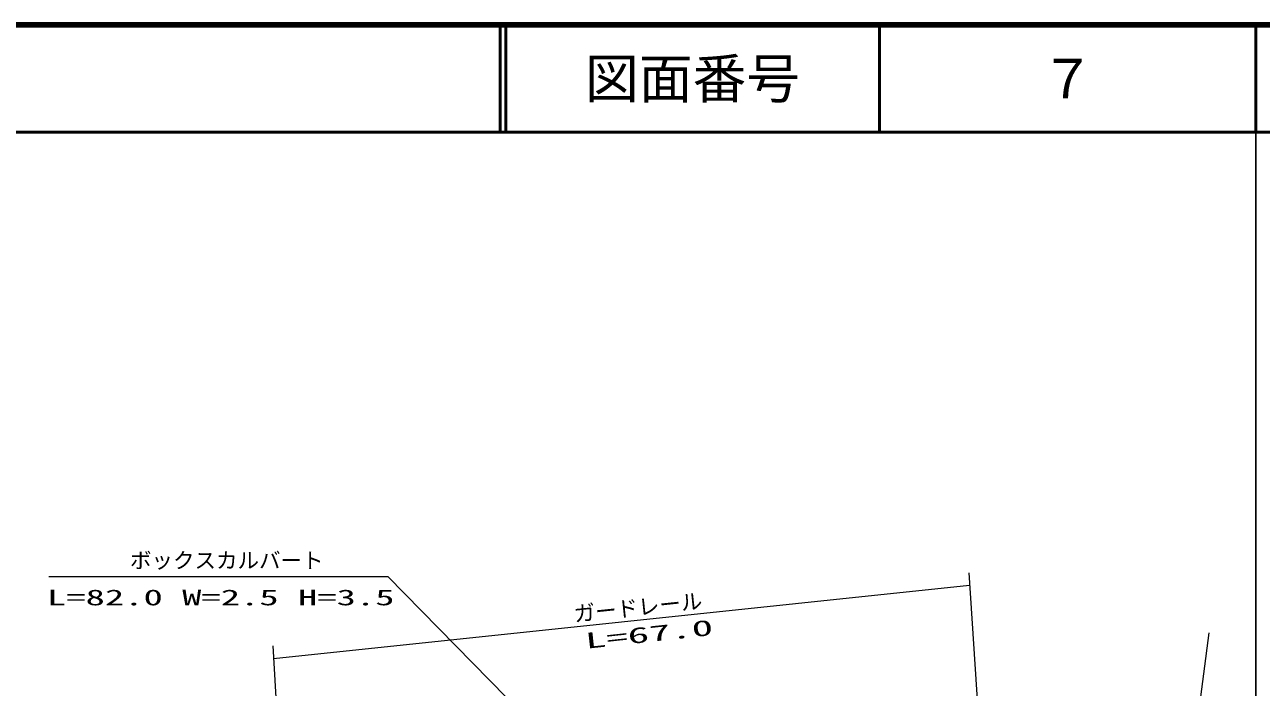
# Model space of a CAD drawing. Units: millimetres, scale not verified. Extents: x 65024 to 705024, y 2827 to 362827.
# Drawn here: x 489550 to 604524, y 301229 to 362827 of the extents above; entities that cross this region are included whole.
import ezdxf
from ezdxf.enums import TextEntityAlignment as Align

# ---------------------------------------------------------------- set-up
doc = ezdxf.new("R2010")
doc.units = ezdxf.units.MM
doc.header["$LTSCALE"] = 1000
doc.linetypes.add('LONG_DASHED_DOTTED', pattern=[15.25, 12, -1.5, 0.25, -1.5])
for name, color, linetype, lineweight in [('M-TTL', 2, 'Continuous', 140), ('M-TTL-BAND', 7, 'Continuous', 25), ('M-TTL-LINE', 7, 'Continuous', 50), ('S-BGD-HTXT', 6, 'Continuous', 13), ('S-BMK', 2, 'LONG_DASHED_DOTTED', 13)]:
    doc.layers.add(name, color=color, linetype=linetype, lineweight=lineweight)
doc.layers.add('M-TTL-TXT', color=7, linetype='Continuous')
doc.styles.add('ＭＳ ゴシック', font='')
doc.styles.get('ＭＳ ゴシック').set_extended_font_data('MS Gothic')

msp = doc.modelspace()

# ---------------------------------------------------------------- linework, layer by layer
at = {"layer": 'M-TTL'}
msp.add_line((705024, 362827), (65024, 362827), dxfattribs=at)
at = {"layer": 'M-TTL-BAND'}
msp.add_line((604024, 2827), (604024, 352827), dxfattribs=at)
at = {"layer": 'M-TTL-LINE'}
for p, q in [((533771, 362827), (533771, 352827)), ((534271, 362827), (534271, 352827)), ((569021, 362827), (569021, 352827)), ((604024, 362827), (604024, 352827)), ((65024, 352827), (705024, 352827))]:
    msp.add_line(p, q, dxfattribs=at)
at = {"layer": 'S-BGD-HTXT'}
for p, q in [((577331, 311866), (579784, 274587)), ((491784, 311527), (523306, 311527)), ((512678, 303918), (577408, 310707)), ((523306, 311527), (542187, 292318)), ((512608, 305078), (514441, 274751))]:
    msp.add_line(p, q, dxfattribs=at)
at = {"layer": 'S-BMK', "linetype": 'Continuous'}
msp.add_line((599654, 306285), (586548, 207170), dxfattribs=at)

# ---------------------------------------------------------------- texts
at = {"layer": 'M-TTL-TXT', "style": 'ＭＳ ゴシック'}
for s, p in [('図面番号', (551646, 357827)), ('７', (586521, 357827))]:
    msp.add_text(s, height=3666, dxfattribs=at).set_placement(p, align=Align.MIDDLE_CENTER)
at = {"layer": 'S-BGD-HTXT', "style": 'ＭＳ ゴシック'}
msp.add_text('ボックスカルバート', height=1466, dxfattribs=at).set_placement((499336, 311855), align=Align.BOTTOM_LEFT)
at = {"layer": 'S-BGD-HTXT', "style": 'ＭＳ ゴシック', "width": 1.8}
msp.add_text('L=82.0 W=2.5 H=3.5', height=1466, dxfattribs=at).set_placement((491620, 308408), align=Align.BOTTOM_LEFT)
at = {"layer": 'S-BGD-HTXT', "style": 'ＭＳ ゴシック'}
msp.add_text('ガードレール', height=1466, rotation=6, dxfattribs=at).set_placement((540725, 306869), align=Align.BOTTOM_LEFT)
at = {"layer": 'S-BGD-HTXT', "style": 'ＭＳ ゴシック', "width": 2}
msp.add_text('L=67.0', height=1466, rotation=6.2, dxfattribs=at).set_placement((541774, 304368), align=Align.BOTTOM_LEFT)

doc.saveas('drawing.dxf')
